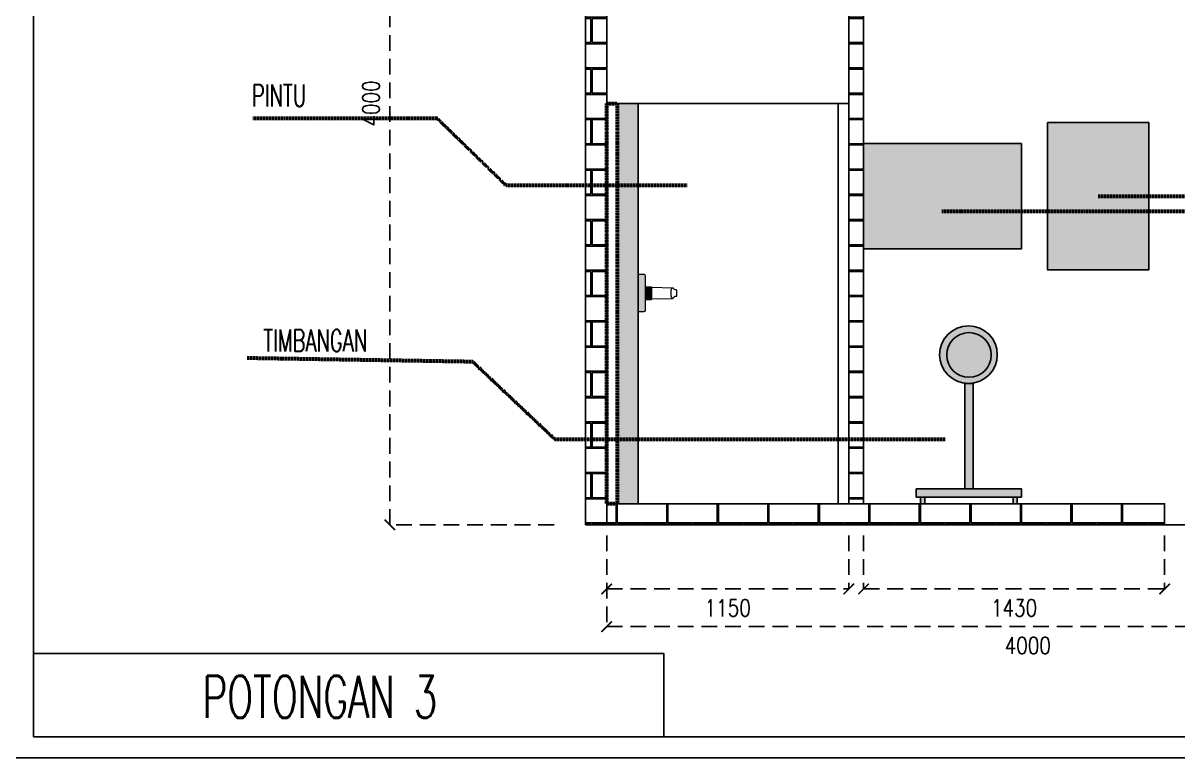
# Model space of a CAD drawing. Header units: inches. Extents: x -12025 to 97113, y -19657 to 37367.
# Drawn here: x 10811 to 16296, y 1143 to 4631 of the extents above; entities that cross this region are included whole.
import ezdxf
from ezdxf.enums import TextEntityAlignment as Align

# ---------------------------------------------------------------- set-up
doc = ezdxf.new("R2010")
doc.units = ezdxf.units.IN
doc.header["$MEASUREMENT"] = 0
doc.linetypes.add('( Hidden )', pattern=[0.375, 0.25, -0.125])
doc.layers.add('001_Dark_1 5', color=7, linetype='Continuous', lineweight=0)
doc.layers.add('Notes', color=50, linetype='( Hidden )', lineweight=60)
doc.styles.add('dD-RS', font='romans.shx', dxfattribs={"width": 0.8})
doc.styles.get("Standard").update_dxf_attribs({"font": 'arial.ttf'})
doc.dimstyles.new('Dimm', dxfattribs={"dimtxt": 0.1205, "dimasz": 0.1775, "dimexe": 0.18, "dimexo": 0.0625, "dimgap": 0.09, "dimtad": 2, "dimdec": 0, "dimzin": 0, "dimdsep": 46, "dimtxsty": 'Standard', "dimblk": 'ARCHTICK', "dimcen": 0.09, "dimdle": 0.1, "dimclrd": 1, "dimclre": 1, "dimclrt": 1, "dimadec": 0, "dimazin": 0, "dimtfac": 1, "dimtdec": 0, "dimtofl": 0, "dimtmove": 0, "dimatfit": 3, "dimldrblk": 'DOT', "dimfxl": 1, "dimtolj": 1, "dimtzin": 0, "dimarcsym": 0})
pattern_1 = [(0, (-24886.81169300071, 5372.406427792498), (120, 120), [234.375, -5.625]), (0, (-25006.81169300071, 5378.031427792498), (120, 120), [234.375, -5.625]), (90, (-24886.81169300071, 5372.406427792498), (-120, 120), [-125.625, 114.375]), (90, (-24892.43669300071, 5372.406427792498), (-120, 120), [-125.625, 114.375])]

# ---------------------------------------------------------------- blocks, each defined once
blk = doc.blocks.new('_ArchTick')
at = {"color": 0, "linetype": 'ByBlock', "const_width": 0.15}
blk.add_lwpolyline([(-0.5, -0.5), (0.5, 0.5)], dxfattribs=at)
blk = doc.blocks.new('*D16')
at = {"color": 1, "linetype": '( Hidden )', "lineweight": -2, "ltscale": 300, "transparency": 16777216}
for p, q in [((13332.74356299025, 6249.271153552871), (12553.00830699938, 6249.271153552871)), ((12553.18830699938, 2249.2720785241), (12553.18830699938, 6249.271153552871)), ((13332.74356299024, 2249.272078524101), (12553.00830699938, 2249.2720785241))]:
    blk.add_line(p, q, dxfattribs=at)
at = {"layer": 'Defpoints', "color": 0, "linetype": '( Hidden )', "ltscale": 300, "transparency": 16777216}
for p in [(12553.18830699938, 6249.271153552871), (13482.74356299025, 6249.271153552871), (13482.74356299024, 2249.272078524101)]:
    blk.add_point(p, dxfattribs=at)
at = {"color": 1, "linetype": '( Hidden )', "lineweight": -2, "ltscale": 300, "transparency": 16777216, "xscale": 50, "yscale": 50, "zscale": 50}
for p, rotation in [((12553.18830699938, 6249.271153552871), 90), ((12553.18830699938, 2249.2720785241), 270)]:
    blk.add_blockref('_ArchTick', p, dxfattribs=dict(at, rotation=rotation))
at = {"color": 1, "linetype": '( Hidden )', "ltscale": 300, "transparency": 16777216, "insert": (12463.18830699938, 4249.271616038481), "char_height": 80, "attachment_point": 5, "rotation": 90, "style": 'dD-RS'}
blk.add_mtext('\\A1;4000', dxfattribs=at)
blk = doc.blocks.new('_Dot')
at = {"color": 0, "linetype": 'ByBlock', "lineweight": -2}
blk.add_line((-0.5, 0), (-1, 0), dxfattribs=at)
at = {"color": 0, "linetype": 'ByBlock', "const_width": 0.5}
blk.add_lwpolyline([(-0.25, 0, 1), (0.25, 0, 1)], format="xyb", close=True, dxfattribs=at)
blk = doc.blocks.new('*D17')
at = {"color": 1, "linetype": '( Hidden )', "lineweight": -2, "ltscale": 300, "transparency": 16777216}
for p, q in [((13582.74356299023, 2199.2720785241), (13582.74356299023, 1944.726427792499)), ((14732.74356299023, 2199.2720785241), (14732.74356299023, 1944.726427792499)), ((13582.74356299023, 1944.906427792499), (14732.74356299023, 1944.906427792499))]:
    blk.add_line(p, q, dxfattribs=at)
at = {"layer": 'Defpoints', "color": 0, "linetype": '( Hidden )', "ltscale": 300, "transparency": 16777216}
for p in [(13582.74356299023, 2349.2720785241), (14732.74356299023, 2349.2720785241), (14732.74356299023, 1944.906427792499)]:
    blk.add_point(p, dxfattribs=at)
at = {"color": 1, "linetype": '( Hidden )', "lineweight": -2, "ltscale": 300, "transparency": 16777216, "xscale": 50, "yscale": 50, "zscale": 50, "rotation": 180}
blk.add_blockref('_ArchTick', (13582.74356299023, 1944.906427792499), dxfattribs=at)
at = {"color": 1, "linetype": '( Hidden )', "lineweight": -2, "ltscale": 300, "transparency": 16777216, "xscale": 50, "yscale": 50, "zscale": 50}
blk.add_blockref('_ArchTick', (14732.74356299023, 1944.906427792499), dxfattribs=at)
at = {"color": 1, "linetype": '( Hidden )', "ltscale": 300, "transparency": 16777216, "insert": (14157.74356299023, 1854.906427792499), "char_height": 80, "attachment_point": 5, "style": 'dD-RS'}
blk.add_mtext('\\A1;1150', dxfattribs=at)
blk = doc.blocks.new('*D18')
at = {"color": 1, "linetype": '( Hidden )', "lineweight": -2, "ltscale": 300, "transparency": 16777216}
for p, q in [((14802.80018649556, 2199.2720785241), (14802.80018649556, 1944.726427792499)), ((16232.74355824028, 2199.2720785241), (16232.74355824028, 1944.726427792499)), ((14802.80018649556, 1944.906427792499), (16232.74355824028, 1944.906427792499))]:
    blk.add_line(p, q, dxfattribs=at)
at = {"layer": 'Defpoints', "color": 0, "linetype": '( Hidden )', "ltscale": 300, "transparency": 16777216}
for p in [(14802.80018649556, 2349.2720785241), (16232.74355824028, 2349.2720785241), (16232.74355824028, 1944.906427792499)]:
    blk.add_point(p, dxfattribs=at)
at = {"color": 1, "linetype": '( Hidden )', "lineweight": -2, "ltscale": 300, "transparency": 16777216, "xscale": 50, "yscale": 50, "zscale": 50, "rotation": 180}
blk.add_blockref('_ArchTick', (14802.80018649556, 1944.906427792499), dxfattribs=at)
at = {"color": 1, "linetype": '( Hidden )', "lineweight": -2, "ltscale": 300, "transparency": 16777216, "xscale": 50, "yscale": 50, "zscale": 50}
blk.add_blockref('_ArchTick', (16232.74355824028, 1944.906427792499), dxfattribs=at)
at = {"color": 1, "linetype": '( Hidden )', "ltscale": 300, "transparency": 16777216, "insert": (15517.77187236792, 1854.906427792499), "char_height": 80, "attachment_point": 5, "style": 'dD-RS'}
blk.add_mtext('\\A1;1430', dxfattribs=at)
blk = doc.blocks.new('*D20')
at = {"color": 1, "linetype": '( Hidden )', "lineweight": -2, "ltscale": 300, "transparency": 16777216}
for p, q in [((13582.74356299023, 2199.2720785241), (13582.74356299023, 1766.283737209306)), ((17582.74356299023, 2199.2720785241), (17582.74356299023, 1766.283737209306)), ((13582.74356299023, 1766.463737209306), (17582.74356299023, 1766.463737209306))]:
    blk.add_line(p, q, dxfattribs=at)
at = {"layer": 'Defpoints', "color": 0, "linetype": '( Hidden )', "ltscale": 300, "transparency": 16777216}
for p in [(13582.74356299023, 2349.2720785241), (17582.74356299023, 2349.2720785241), (17582.74356299023, 1766.463737209306)]:
    blk.add_point(p, dxfattribs=at)
at = {"color": 1, "linetype": '( Hidden )', "lineweight": -2, "ltscale": 300, "transparency": 16777216, "xscale": 50, "yscale": 50, "zscale": 50, "rotation": 180}
blk.add_blockref('_ArchTick', (13582.74356299023, 1766.463737209306), dxfattribs=at)
at = {"color": 1, "linetype": '( Hidden )', "lineweight": -2, "ltscale": 300, "transparency": 16777216, "xscale": 50, "yscale": 50, "zscale": 50}
blk.add_blockref('_ArchTick', (17582.74356299023, 1766.463737209306), dxfattribs=at)
at = {"color": 1, "linetype": '( Hidden )', "ltscale": 300, "transparency": 16777216, "insert": (15582.74356299023, 1676.463737209306), "char_height": 80, "attachment_point": 5, "style": 'dD-RS'}
blk.add_mtext('\\A1;4000', dxfattribs=at)

msp = doc.modelspace()

# ---------------------------------------------------------------- hatches: boundary and pattern name
h = msp.add_hatch()
h.set_pattern_fill('AR-B816C', color=256, scale=15)
h.set_pattern_definition(pattern_1)
h.paths.add_polyline_path([(13585.86165352745, 7481.461095167959), (16980.16743892147, 7481.461095167959), (16980.16743892147, 7862.097023398332), (13585.86165352745, 7862.097023398332)], flags=9)
h.paths.add_polyline_path([(13582.74356299023, 6249.271153552867), (13482.74356299024, 6249.271153552867), (13482.74356299023, 2249.2720785241), (13582.74356299023, 2249.2720785241)])
h.paths.add_polyline_path([(17682.74356299023, 6249.271153552867), (17582.74356299023, 6249.271153552867), (17582.74356299023, 2249.2720785241), (17682.74356299023, 2249.2720785241)])
h.paths.add_polyline_path([(14732.74356299023, 2349.2720785241), (14802.80018649555, 2349.2720785241), (14802.80018649557, 6249.271153552867), (14732.74356299023, 6249.271153552867)])
at = {"transparency": 33554687}
h = msp.add_hatch(color=256, dxfattribs=at)
h.dxf.hatch_style = 1
h.paths.add_polyline_path([(13632.74356299023, 2349.2720785241), (13732.74356299023, 2349.2720785241), (13732.74356299023, 4249.270956301289), (13632.74356299023, 4249.270956301289)])
at = {"true_color": 0xffffff}
h = msp.add_hatch(color=7, dxfattribs=at)
h.dxf.hatch_style = 1
h.paths.add_polyline_path([(16157.74356299024, 4158.906427792499), (15676.88359242252, 4158.906427792499), (15676.88359242252, 3559.126238224395), (16157.74356299024, 3559.126238224395)])
h.paths.add_polyline_path([(16157.74356299024, 3559.126238224395), (15676.88359242252, 3559.126238224395), (15676.88359242252, 3458.906427792499), (16157.74356299024, 3458.906427792499)])
at = {"true_color": 0x58ba48}
h = msp.add_hatch(color=85, dxfattribs=at)
h.dxf.hatch_style = 1
h.paths.add_polyline_path([(15552.86901120139, 4059.126238224395), (14802.80018649556, 4059.126238224395), (14802.80018649556, 3559.126238224395), (15552.86901120139, 3559.126238224395)])
at = {"true_color": 0x939598}
h = msp.add_hatch(color=252, dxfattribs=at)
h.dxf.hatch_style = 1
h.paths.add_polyline_path([(13767.75729744152, 3430.553962074158, 0.414218632495245), (13761.50473662803, 3436.806414653947), (13732.74356299023, 3436.806414653947), (13732.74356299023, 3261.737742394251), (13761.50484486079, 3261.737742394573, 0.4142135623730951), (13767.75729744152, 3267.990194975298)])
at = {"true_color": 0x636466}
h = msp.add_hatch(color=251, dxfattribs=at)
h.dxf.hatch_style = 1
h.paths.add_polyline_path([(13795.26808879988, 3379.283850911997), (13769.00778794345, 3379.283850911997), (13769.00778794345, 3319.260306137459), (13795.26808879988, 3319.260306137459)])
at = {"true_color": 0x939598}
h = msp.add_hatch(color=252, dxfattribs=at)
h.dxf.hatch_style = 1
edge = h.paths.add_edge_path()
edge.add_arc((15301.1232628437, 3056.944710933431), 137.0457957928302, 0, 360)
edge = h.paths.add_edge_path(flags=16)
edge.add_arc((15303.63443557142, 3055.868494050123), 105.8279935250612, 0, 360)
edge = h.paths.add_edge_path()
edge.add_line((15323.68830699929, 2919.906427792499), (15302.55821868811, 2919.906427792499))
edge.add_arc((15301.1232628437, 3056.944710933625), 137.0457957930226, 269.40006611974667, 270.59993388025333, ccw=False)
edge.add_line((15299.68830699929, 2919.906427792499), (15283.68830699929, 2919.906427792499))
edge.add_line((15283.68830699929, 2919.906427792499), (15283.68830699929, 2419.906427792499))
edge.add_line((15283.68830699929, 2419.906427792499), (15323.68830699929, 2419.906427792499))
edge.add_line((15323.68830699929, 2419.906427792499), (15323.68830699929, 2919.906427792499))
at = {"true_color": 0xffffff}
h = msp.add_hatch(color=7, dxfattribs=at)
h.dxf.hatch_style = 1
h.paths.add_polyline_path([(15409.46242909648, 3055.868494050126, 1), (15197.80644204634, 3055.868494050126, 1)])
at = {"true_color": 0x000000}
h = msp.add_hatch(color=18, dxfattribs=at)
h.dxf.hatch_style = 1
h.paths.add_polyline_path([(15053.23335997048, 2419.906427792499), (15053.23335997048, 2381.406427792499), (15552.86901120139, 2381.406427792497), (15552.86901120139, 2419.906427792499)])
h = msp.add_hatch(color=18, dxfattribs=at)
h.dxf.hatch_style = 1
h.paths.add_polyline_path([(15512.86901120139, 2349.2720785241), (15532.86901120139, 2349.2720785241), (15532.86901120139, 2381.406427792499), (15512.86901120139, 2381.406427792499)])
h.paths.add_polyline_path([(15093.23335997048, 2381.406427792499), (15073.23335997048, 2381.406427792499), (15073.23335997048, 2349.2720785241), (15093.23335997048, 2349.2720785241)])
h = msp.add_hatch()
h.set_pattern_fill('AR-B816C', color=256, scale=15)
h.set_pattern_definition(pattern_1)
h.paths.add_polyline_path([(13582.74356299023, 2349.2720785241), (13582.74356299023, 2249.2720785241), (16232.74355824028, 2249.2720785241), (16232.74355824028, 2349.2720785241)])

# ---------------------------------------------------------------- linework, layer by layer
for p, q in [((13482.74356299023, 2249.2720785241), (13482.74356299023, 6249.271153552867)), ((13582.74356299022, 2249.2720785241), (13582.74356299023, 6249.271153552867)), ((14732.74356299024, 2349.2720785241), (14732.74356299024, 6249.271153552867)), ((14802.80018649556, 2349.2720785241), (14802.80018649556, 6249.271153552867)), ((13482.74356299023, 2249.2720785241), (17682.74356299022, 2249.2720785241))]:
    msp.add_line(p, q)
at = {"color": 40, "true_color": 0xf8d731}
msp.add_line((13582.74356299023, 4249.271616038483), (14732.74356299023, 4249.271616038483), dxfattribs=at)
for points in [[(20259.79310489402, 1143.237754761474), (10760.92136120355, 1143.237754761474), (10760.92136120355, 8324.007553100482), (20259.79310489402, 8324.007553100484)], [(20159.79310489402, 1243.237754761474), (10860.92136120355, 1243.237754761474), (10860.92136120355, 8224.007553100484), (20159.79310489402, 8224.007553100484)], [(15283.68830699929, 2419.906427792499), (15323.68830699929, 2419.906427792499), (15323.68830699929, 2919.906427792499), (15283.68830699929, 2919.906427792499), (15283.68830699929, 2419.906427792499)]]:
    msp.add_lwpolyline(points, close=True)
for points in [[(13632.74356299023, 4249.270956301289), (13732.74356299023, 4249.270956301289), (13732.74356299023, 2349.2720785241), (13632.74356299023, 2349.2720785241)], [(14732.74356299023, 4249.270956301289), (14682.74356299023, 4249.270956301289), (14682.74356299023, 2349.2720785241), (14732.74356299023, 2349.2720785241), (14732.74356299023, 4249.270956301289)], [(15676.88359242252, 4158.906427792499), (15676.88359242252, 3458.906427792499), (16157.74356299024, 3458.906427792499), (16157.74356299024, 4158.906427792499), (15676.88359242252, 4158.906427792499)], [(14802.80018649556, 3559.126238224395), (15552.86901120139, 3559.126238224395), (15552.86901120139, 4059.126238224395), (14802.80018649556, 4059.126238224395), (14802.80018649556, 3559.126238224395)], [(15053.23335997048, 2381.406427792499), (15552.86901120139, 2381.406427792497), (15552.86901120139, 2419.906427792499), (15053.23335997048, 2419.906427792499), (15053.23335997048, 2381.406427792499)], [(15053.23335997048, 2381.406427792499), (15073.23335997048, 2381.406427792499), (15073.23335997048, 2349.2720785241), (15093.23335997048, 2349.2720785241), (15093.23335997048, 2381.406427792499), (15073.23335997048, 2381.406427792499)], [(15552.86901120139, 2381.406427792499), (15532.86901120139, 2381.406427792499), (15532.86901120139, 2349.2720785241), (15512.86901120139, 2349.2720785241), (15512.86901120139, 2381.406427792499), (15532.86901120139, 2381.406427792499)], [(16232.74355824028, 2249.2720785241), (16232.74355824028, 2349.2720785241), (13582.74356299023, 2349.2720785241), (13582.74356299023, 2249.2720785241), (16232.74355824028, 2249.2720785241)]]:
    msp.add_lwpolyline(points)
for centre, radius in [((15301.1232628437, 3056.944710933431), 137.0457957928292), ((15303.63443557141, 3055.868494050126), 105.8279935250659)]:
    msp.add_circle(centre, radius)
at = {"layer": '001_Dark_1 5', "linetype": 'Continuous'}
for p, q in [((13732.74356299023, 3261.737742394251), (13732.74356299023, 3436.806414653947)), ((13761.50484486079, 3436.806414653947), (13732.74356299023, 3436.806414653947)), ((13767.7572974431, 3267.990194975298), (13767.7572974431, 3430.553962074158)), ((13767.7572974431, 3379.283850911997), (13795.26808879988, 3379.283850911997)), ((13769.00778794345, 3319.260306137459), (13769.00778794345, 3379.283850911997)), ((13795.26808879988, 3379.283850911997), (13795.26808879988, 3319.260306137459)), ((13795.26808879988, 3376.782869879409), (13895.83348986803, 3374.281888847661)), ((13916.56566885098, 3336.428889072864), (13916.56566885098, 3362.115267975334)), ((13767.7572974431, 3319.260306137459), (13795.26808879988, 3319.260306137459)), ((13795.26808879988, 3321.761287169207), (13895.83348986803, 3324.262268201794)), ((13732.74356299023, 3261.737742394251), (13761.50484486079, 3261.737742394251))]:
    msp.add_line(p, q, dxfattribs=at)
for centre, radius, start, end in [((13761.50484486079, 3430.553962074158), 6.252452580725837, 0, 90), ((13914.49008017931, 3384.595833846231), 19.84280892403783, 218.065188642011, 258.2110009525958), ((13891.32684962147, 3302.813487551337), 65.22033557252297, 67.97603804897203, 72.96269672750459), ((13915.31517833721, 3362.115267975334), 1.250490516145167, 0, 67.97603804897203), ((13914.49008017931, 3313.948323201967), 19.84280892403533, 101.7889990474042, 141.934811357989), ((13891.32684962147, 3395.730669497281), 65.22033557252297, 287.0373032724954, 292.023961951028), ((13915.31517833721, 3336.428889072864), 1.250490516145167, 292.023961951028, 0), ((13761.50484486079, 3267.990194975298), 6.252452580725837, 270, 0)]:
    msp.add_arc(centre, radius, start, end, dxfattribs=at)
msp.add_spline([(13898.86764281385, 3326.182558662182), (13898.49925159221, 3325.732915389066), (13898.11548177564, 3325.331062757394), (13897.8005044425, 3325.049076752512), (13897.47252401137, 3324.798791044064), (13897.19252516315, 3324.627533487539), (13896.88227683699, 3324.48505682428), (13896.63320712741, 3324.39623359908), (13896.38561849933, 3324.326444319555), (13896.22732145212, 3324.293096708123), (13896.07162077747, 3324.270989833603), (13895.97605520118, 3324.263576643674), (13895.88123979665, 3324.261825422416), (13895.81011518602, 3324.262260214684), (13895.7371250186, 3324.261959543874), (13895.66557111327, 3324.262246413313), (13895.59274948517, 3324.264389523125), (13895.51519799103, 3324.270726836148), (13895.43950817442, 3324.283175959401), (13895.35387687389, 3324.302883926002), (13895.27091849734, 3324.325933541304), (13895.15661507021, 3324.359543054536), (13895.04071245249, 3324.391618856738), (13894.85864223437, 3324.447466662472), (13894.67653805603, 3324.517327340665), (13894.41359330314, 3324.647452180718), (13894.16571399978, 3324.809508091885), (13893.85304090082, 3325.058036906174), (13893.5556779126, 3325.329097976046), (13893.22266955747, 3325.6750137982), (13892.91460805441, 3326.039401047525), (13892.6012295897, 3326.459407830038), (13892.31428452172, 3326.89379643993), (13892.02601740805, 3327.380522432222), (13891.75722906854, 3327.879210190151), (13891.48371996379, 3328.436574164496), (13891.23009963905, 3329.004240767585), (13890.97427435671, 3329.630563888404), (13890.73667569646, 3330.263931347419), (13890.49973629392, 3330.952622313591), (13890.28084002094, 3331.647491365684), (13890.06530572874, 3332.394148426994), (13889.86637563283, 3333.145341368785), (13889.67298621988, 3333.944188452593), (13889.49579548068, 3334.747952908054), (13889.32699551873, 3335.59138501507), (13889.17335618888, 3336.43972834558), (13889.03271652076, 3337.299335485055), (13888.90753671047, 3338.149640283948), (13888.79332035839, 3339.021616288401), (13888.69372876501, 3339.887500316801), (13888.59812926877, 3340.880539571635), (13888.52255812499, 3341.88461857981), (13888.45258702072, 3343.134315981197), (13888.40407032951, 3344.397847614076), (13888.36672722029, 3345.952861567921), (13888.3463325539, 3347.537230644688), (13888.3398661262, 3349.272078524309), (13888.3463325539, 3351.00692640351), (13888.36672722029, 3352.591295480695), (13888.40407032951, 3354.146309434122), (13888.45258702072, 3355.409841068258), (13888.52255812499, 3356.659538468388), (13888.59812926877, 3357.663617476981), (13888.69372876501, 3358.656656731817), (13888.79332035839, 3359.522540761054), (13888.90753671047, 3360.394516764671), (13889.03271652076, 3361.244821563141), (13889.17335618888, 3362.104428705135), (13889.32699551873, 3362.952772033128), (13889.4957954941, 3363.796204131335), (13889.67298621988, 3364.599968598961), (13889.86637561941, 3365.398815727232), (13890.06530571532, 3366.150008604423), (13890.28084020886, 3366.896665449291), (13890.49973636105, 3367.591534779911), (13890.73667483739, 3368.280226754066), (13890.97427426275, 3368.913592984876), (13891.23010488744, 3369.539911374082), (13891.48377093096, 3370.107678209724), (13891.75740148711, 3370.665350571853), (13892.02613472516, 3371.163840938547), (13892.31470455454, 3371.650700021661), (13892.59856983368, 3372.081026546835), (13892.90636506449, 3372.495617030285), (13893.2070524088, 3372.854300216801), (13893.5300707424, 3373.193828948795), (13893.83856468114, 3373.47369274517), (13894.17104081393, 3373.72778872225), (13894.47194723518, 3373.912966150749), (13894.79439612442, 3374.062165943771), (13895.04192845639, 3374.150326539982), (13895.28917560309, 3374.219756037117), (13895.44483517649, 3374.252308201812), (13895.59842144517, 3374.27378808418), (13895.68665429955, 3374.280613073193), (13895.77139247326, 3374.282279460609), (13895.83346390793, 3374.281940350913), (13895.8954842949, 3374.282289174254), (13895.98133472606, 3374.280521141514), (13896.0710359235, 3374.273341326556), (13896.22703952864, 3374.251099620835), (13896.38507673323, 3374.217817940713), (13896.63307132682, 3374.147966068853), (13896.88227495777, 3374.059113471591), (13897.19252493496, 3373.916623493544), (13897.47252504493, 3373.745362842596), (13897.80050461701, 3373.49508019795), (13898.11548149375, 3373.213094949369), (13898.4992515251, 3372.81124159789), (13898.86764281385, 3372.361598386437)], degree=3, dxfattribs=at)
at = {"layer": 'Defpoints'}
msp.add_lwpolyline([(10860.92136120355, 1638.603960195051), (13854.62815768443, 1638.603960195051), (13854.62815768443, 1243.237754761474), (10860.92136120355, 1243.237754761474)], close=True, dxfattribs=at)
at = {"layer": 'Notes'}
for points in [[(15917.31357770638, 3808.906427792499), (17393.81265567445, 3808.906427792499), (17830.16353365806, 4467.551906980391), (18708.20926012562, 4467.551906980391)], [(13582.74356299023, 4249.270956301289), (13632.74356299023, 4249.270956301289), (13632.74356299023, 2349.2720785241), (13582.74356299023, 2349.2720785241), (13582.74356299023, 4249.270956301289)], [(13964.82322431045, 3859.745364697323), (13105.76130016612, 3859.745364697323), (12778.29351440524, 4177.582805562757), (11901.33445953826, 4177.582805562757)], [(15174.44084979691, 3738.667545416298), (17882.82679427593, 3738.667545416298), (18093.47878512977, 4076.809779114112), (18708.20926012562, 4076.809779114112)], [(15190.07980682559, 2654.515693453584), (13337.42881869697, 2654.515693453584), (12946.63507014179, 3023.155876279452), (11874.84000375882, 3040.417486062208)]]:
    msp.add_lwpolyline(points, dxfattribs=at)

# ---------------------------------------------------------------- texts
at = {"style": 'dD-RS', "width": 0.65}
for s, height, p in [('PINTU', 104.3111106989966, (11896.98812367509, 4287.136104470505)), ('TIMBANGAN', 104.3111106989966, (11951.2221505647, 3123.773866115174)), ('POTONGAN 3', 200.0001301725493, (11663.62270115682, 1432.988609046704, -4.819044318907521e-07))]:
    msp.add_text(s, height=height, dxfattribs=at).set_placement(p, align=Align.MIDDLE_LEFT)

# ---------------------------------------------------------------- dimensions: what is measured, and where the dimension line sits
at = {"color": 1, "linetype": '( Hidden )', "ltscale": 300}
dim = msp.add_linear_dim(base=(12553.18830699938, 6249.271153552871), p1=(13482.74356299023, 2249.2720785241), p2=(13482.74356299024, 6249.271153552867), angle=90, dimstyle='Dimm', override={"dimtxt": 80, "dimasz": 50, "dimexo": 150, "dimgap": 50, "dimtxsty": 'dD-RS', "dimdle": 0}, dxfattribs=at)
dim.commit()
dim.dimension.update_dxf_attribs({"geometry": '*D16', "text_midpoint": (12463.18830699938, 4249.271616038481)})
for base, p1, p2, picture, middle in [((14732.74356299023, 1944.906427792499), (13582.74356299023, 2349.2720785241), (14732.74356299023, 2349.2720785241), '*D17', (14157.74356299023, 1854.906427792499)), ((17582.74356299023, 1766.463737209306), (13582.74356299023, 2349.2720785241), (17582.74356299023, 2349.2720785241), '*D20', (15582.74356299023, 1676.463737209306)), ((16232.74355824028, 1944.906427792499), (14802.80018649556, 2349.2720785241), (16232.74355824028, 2349.2720785241), '*D18', (15517.77187236792, 1854.906427792499))]:
    dim = msp.add_linear_dim(base=base, p1=p1, p2=p2, dimstyle='Dimm', override={"dimtxt": 80, "dimasz": 50, "dimexo": 150, "dimgap": 50, "dimtxsty": 'dD-RS', "dimdle": 0}, dxfattribs=at)
    dim.commit()
    dim.dimension.update_dxf_attribs({"geometry": picture, "text_midpoint": middle})

doc.saveas('drawing.dxf')
